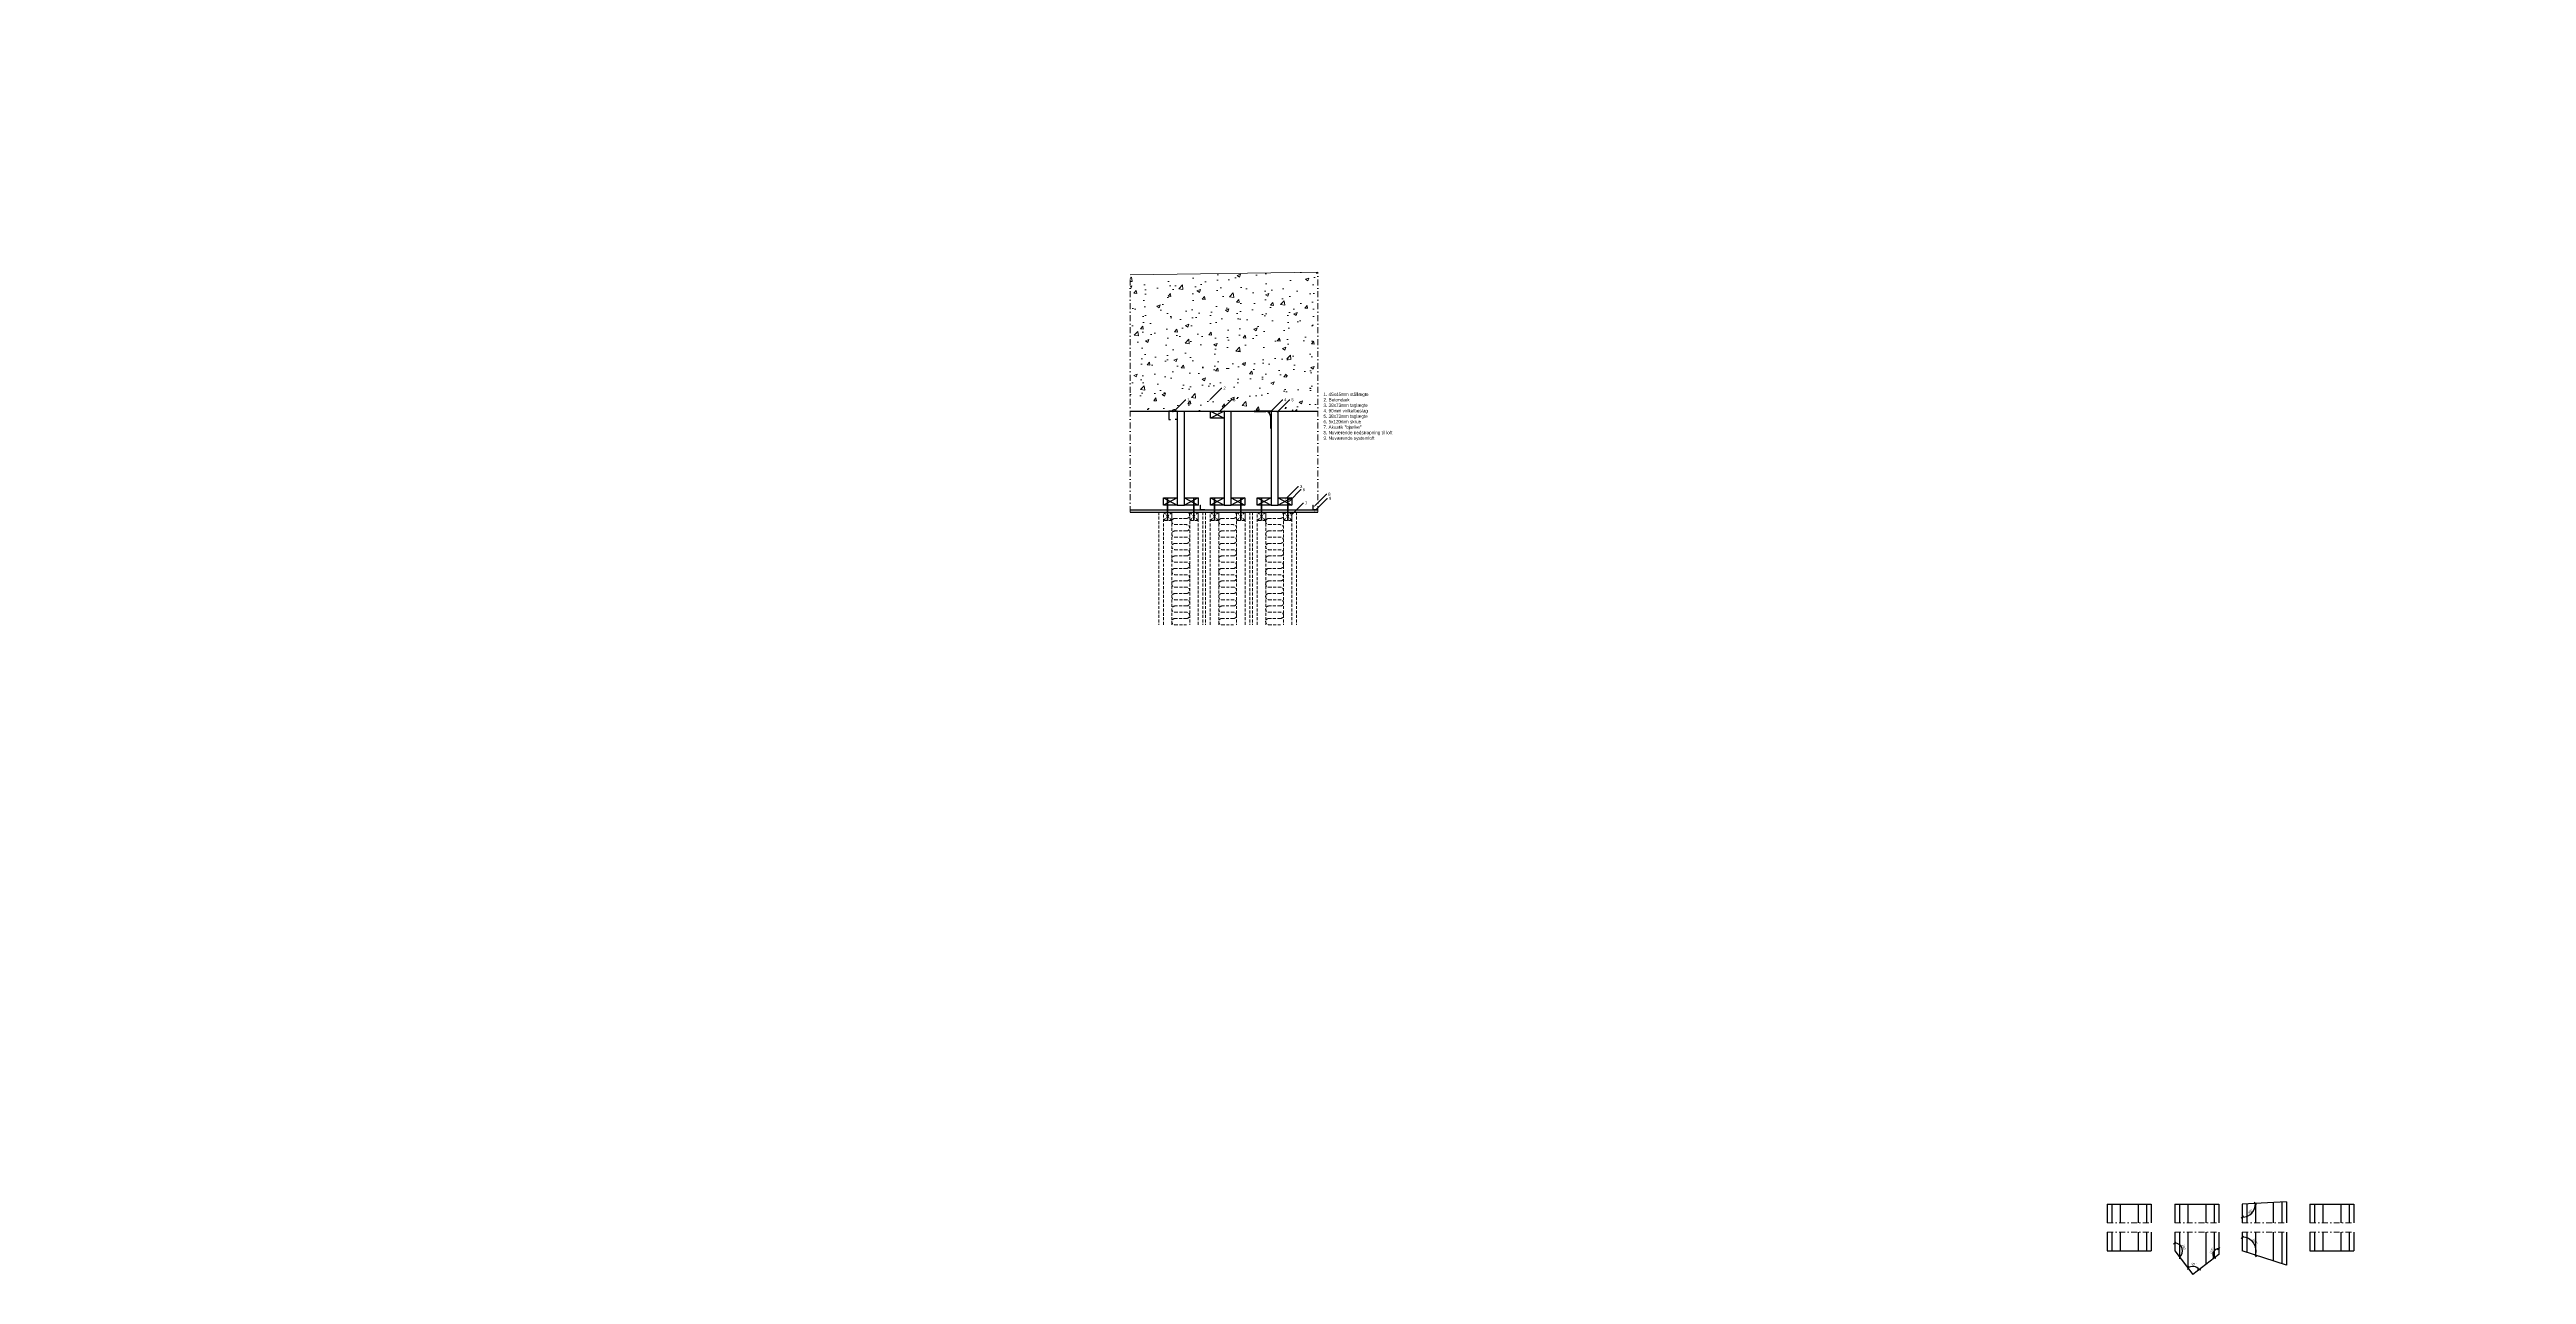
# Model space of a CAD drawing. Header units: millimetres. Extents: x -96270 to 80902, y -48795 to -34727.
# Drawn here: x 36350 to 49551, y -42186 to -35659 of the extents above; entities that cross this region are included whole.
import ezdxf
from ezdxf import colors
from ezdxf.entities.mleader import LeaderData, LeaderLine
from ezdxf.math import Vec2, Vec3

# ---------------------------------------------------------------- set-up
doc = ezdxf.new("R2010")
doc.units = ezdxf.units.MM
doc.linetypes.add('DASHDOT2', pattern=[12.7, 6.35, -3.175, 0, -3.175])
doc.linetypes.add('HIDDEN2', pattern=[4.7625, 3.175, -1.5875])
doc.layers.get('0').update_dxf_attribs({"lineweight": 25})
for name, color, linetype, lineweight in [('Mellemtyk kortstregslinje', 3, 'HIDDEN2', 18), ('Mellemtyk stregpriklinje', 150, 'DASHDOT2', 20), ('Mållinje (Afsætning af mål)', 4, 'Continuous', 9), ('Skravering', 9, 'Continuous', 9), ('Tyk fuldstregslinje (Optegning)', 7, 'Continuous', 30), ('Tynd fuldstregslinje (Projektionslinje)', 30, 'Continuous', 9)]:
    doc.layers.add(name, color=color, linetype=linetype, lineweight=lineweight)
doc.styles.add('Annotative', font='arial.ttf')
doc.styles.add('Arial', font='arial.ttf', dxfattribs={"height": 3.5})
doc.dimstyles.new('Annotative', dxfattribs={"dimscale": 0, "dimtxt": 2.5, "dimasz": 2.5, "dimexe": 1.25, "dimexo": 1, "dimgap": 1, "dimtad": 1, "dimdec": 0, "dimzin": 0, "dimtxsty": 'Annotative', "dimblk": 'OBLIQUE', "dimcen": 1, "dimdle": 1.25, "dimadec": 0, "dimazin": 0, "dimtfac": 1, "dimtdec": 0, "dimtofl": 0, "dimtmove": 0, "dimatfit": 3, "dimfxl": 1.25, "dimfxlon": 1, "dimtolj": 1, "dimtzin": 0, "dimarcsym": 0})

# ---------------------------------------------------------------- blocks, each defined once
blk = doc.blocks.new('_Oblique')
at = {"color": 0, "linetype": 'ByBlock', "lineweight": -2}
blk.add_line((-0.5, -0.5), (0.5, 0.5), dxfattribs=at)
blk = doc.blocks.new('*D221')
at = {"layer": 'Defpoints', "color": 0, "transparency": 16777216}
for p in [(47911, -41960), (47890, -42056), (47911, -42079), (47911, -42079), (47772, -42186)]:
    blk.add_point(p, dxfattribs=at)
at = {"layer": 'Mållinje (Afsætning af mål)', "color": 0, "lineweight": -2, "transparency": 16777216}
blk.add_arc((47911, -42079), 31.5, 90, 217.4762, dxfattribs=at)
at = {"layer": 'Mållinje (Afsætning af mål)', "color": 0, "lineweight": -2, "transparency": 16777216, "xscale": 12.5, "yscale": 12.5, "zscale": 12.5}
for p, rotation in [((47886, -42098), 307.4761795613587), ((47911, -42048), 359.999999999997)]:
    blk.add_blockref('_Oblique', p, dxfattribs=dict(at, rotation=rotation))
at = {"layer": 'Mållinje (Afsætning af mål)', "color": 0, "transparency": 16777216, "insert": (47873, -42060), "char_height": 12.5, "attachment_point": 5, "rotation": 63.7381, "style": 'Annotative'}
blk.add_mtext('\\A1;127°', dxfattribs=at)
blk = doc.blocks.new('*D223')
at = {"layer": 'Defpoints', "color": 0, "transparency": 16777216}
for p in [(47676, -41960), (47676, -42060), (47676, -42060), (47718, -42064), (47772, -42186)]:
    blk.add_point(p, dxfattribs=at)
at = {"layer": 'Mållinje (Afsætning af mål)', "color": 0, "lineweight": -2, "transparency": 16777216}
blk.add_arc((47676, -42060), 41.9, 307.5213, 90, dxfattribs=at)
at = {"layer": 'Mållinje (Afsætning af mål)', "color": 0, "lineweight": -2, "transparency": 16777216, "xscale": 12.5, "yscale": 12.5, "zscale": 12.5}
for p, rotation in [((47676, -42018), 179.9999999999954), ((47702, -42093), 217.5213104918482)]:
    blk.add_blockref('_Oblique', p, dxfattribs=dict(at, rotation=rotation))
at = {"layer": 'Mållinje (Afsætning af mål)', "color": 0, "transparency": 16777216, "insert": (47726, -42043), "char_height": 12.5, "attachment_point": 5, "rotation": 288.7607, "style": 'Annotative'}
blk.add_mtext('\\A1;142°', dxfattribs=at)
blk = doc.blocks.new('*D222')
at = {"layer": 'Defpoints', "color": 0, "transparency": 16777216}
for p in [(47676, -42060), (47911, -42079), (47772, -42186), (47772, -42186), (47789, -42146)]:
    blk.add_point(p, dxfattribs=at)
at = {"layer": 'Mållinje (Afsætning af mål)', "color": 0, "lineweight": -2, "transparency": 16777216}
blk.add_arc((47772, -42186), 43.1, 37.4762, 127.5213, dxfattribs=at)
at = {"layer": 'Mållinje (Afsætning af mål)', "color": 0, "lineweight": -2, "transparency": 16777216, "xscale": 12.5, "yscale": 12.5, "zscale": 12.5}
for p, rotation in [((47746, -42151), 217.5213104918479), ((47807, -42159), 307.4761795613597)]:
    blk.add_blockref('_Oblique', p, dxfattribs=dict(at, rotation=rotation))
at = {"layer": 'Mållinje (Afsætning af mål)', "color": 0, "transparency": 16777216, "insert": (47779, -42131), "char_height": 12.5, "attachment_point": 5, "rotation": 352.4987, "style": 'Annotative'}
blk.add_mtext('\\A1;90°', dxfattribs=at)
blk = doc.blocks.new('*D219')
at = {"layer": 'Defpoints', "color": 0, "transparency": 16777216}
for p in [(48036, -41960), (48036, -42060), (48036, -42060), (48106, -42037), (48271, -42136)]:
    blk.add_point(p, dxfattribs=at)
at = {"layer": 'Mållinje (Afsætning af mål)', "color": 0, "lineweight": -2, "transparency": 16777216}
blk.add_arc((48036, -42060), 73.5, 342.146, 90, dxfattribs=at)
at = {"layer": 'Mållinje (Afsætning af mål)', "color": 0, "lineweight": -2, "transparency": 16777216, "xscale": 12.5, "yscale": 12.5, "zscale": 12.5}
for p, rotation in [((48036, -41987), 180.0000000000028), ((48106, -42083), 252.1459770696008)]:
    blk.add_blockref('_Oblique', p, dxfattribs=dict(at, rotation=rotation))
at = {"layer": 'Mållinje (Afsætning af mål)', "color": 0, "transparency": 16777216, "insert": (48105, -42010), "char_height": 12.5, "attachment_point": 5, "rotation": 306.073, "style": 'Annotative'}
blk.add_mtext('\\A1;108°', dxfattribs=at)
blk = doc.blocks.new('*D220')
at = {"layer": 'Defpoints', "color": 0, "transparency": 16777216}
for p in [(48036, -41810), (48036, -41810), (48271, -41799), (48036, -41910), (48072, -41870)]:
    blk.add_point(p, dxfattribs=at)
at = {"layer": 'Mållinje (Afsætning af mål)', "color": 0, "lineweight": -2, "transparency": 16777216}
blk.add_arc((48036, -41810), 70, 270, 2.7989, dxfattribs=at)
at = {"layer": 'Mållinje (Afsætning af mål)', "color": 0, "lineweight": -2, "transparency": 16777216, "xscale": 12.5, "yscale": 12.5, "zscale": 12.5}
for p, rotation in [((48106, -41807), 92.7988985135738), ((48036, -41880), 180.0000000000038)]:
    blk.add_blockref('_Oblique', p, dxfattribs=dict(at, rotation=rotation))
at = {"layer": 'Mållinje (Afsætning af mål)', "color": 0, "transparency": 16777216, "insert": (48079, -41851), "char_height": 12.5, "attachment_point": 5, "rotation": 46.3994, "style": 'Annotative'}
blk.add_mtext('\\A1;93°', dxfattribs=at)

msp = doc.modelspace()

# ---------------------------------------------------------------- hatches: boundary and pattern name
at = {"layer": 'Skravering', "transparency": 33554687}
h = msp.add_hatch(dxfattribs=at)
h.set_pattern_fill('AR-CONC', color=256)
h.paths.add_polyline_path([(43109.6, -36845.3), (42109.6, -36858.8), (42109.6, -37585.9), (43109.6, -37585.9)])

# ---------------------------------------------------------------- linework, layer by layer
at = {"layer": 'Mellemtyk kortstregslinje', "ltscale": 5}
for p, q in [((42261.1, -38123.9), (42261.1, -38723.9)), ((42286.1, -38123.9), (42261.1, -38123.9)), ((42286.1, -38723.9), (42286.1, -38123.9)), ((42286.1, -38123.9), (42331.1, -38123.9)), ((42331.1, -38123.9), (42286.1, -38168.9)), ((42286.1, -38123.9), (42331.1, -38168.9)), ((42331.1, -38123.9), (42331.1, -38168.9)), ((42331.1, -38123.9), (42426.1, -38123.9)), ((42331.1, -38723.9), (42331.1, -38123.9)), ((42426.1, -38123.9), (42426.1, -38723.9)), ((42426.1, -38123.9), (42471.1, -38123.9)), ((42426.1, -38123.9), (42471.1, -38168.9)), ((42471.1, -38123.9), (42426.1, -38168.9)), ((42471.1, -38123.9), (42471.1, -38168.9)), ((42471.1, -38123.9), (42496.1, -38123.9)), ((42471.1, -38723.9), (42471.1, -38123.9)), ((42496.1, -38123.9), (42496.1, -38723.9)), ((42511.1, -38123.9), (42511.1, -38723.9)), ((42536.1, -38123.9), (42511.1, -38123.9)), ((42536.1, -38723.9), (42536.1, -38123.9)), ((42536.1, -38123.9), (42581.1, -38123.9)), ((42581.1, -38123.9), (42536.1, -38168.9)), ((42536.1, -38123.9), (42581.1, -38168.9)), ((42581.1, -38123.9), (42581.1, -38168.9)), ((42581.1, -38123.9), (42676.1, -38123.9)), ((42581.1, -38723.9), (42581.1, -38123.9)), ((42676.1, -38123.9), (42676.1, -38723.9)), ((42676.1, -38123.9), (42721.1, -38123.9)), ((42676.1, -38123.9), (42721.1, -38168.9)), ((42721.1, -38123.9), (42676.1, -38168.9)), ((42721.1, -38123.9), (42721.1, -38168.9)), ((42721.1, -38123.9), (42746.1, -38123.9)), ((42721.1, -38723.9), (42721.1, -38123.9)), ((42746.1, -38123.9), (42746.1, -38723.9)), ((42761.1, -38123.9), (42761.1, -38723.9)), ((42786.1, -38123.9), (42761.1, -38123.9)), ((42786.1, -38723.9), (42786.1, -38123.9)), ((42786.1, -38123.9), (42831.1, -38123.9)), ((42831.1, -38123.9), (42786.1, -38168.9)), ((42786.1, -38123.9), (42831.1, -38168.9)), ((42831.1, -38123.9), (42831.1, -38168.9)), ((42831.1, -38123.9), (42926.1, -38123.9)), ((42831.1, -38723.9), (42831.1, -38123.9)), ((42926.1, -38123.9), (42926.1, -38723.9)), ((42926.1, -38123.9), (42971.1, -38123.9)), ((42926.1, -38123.9), (42971.1, -38168.9)), ((42971.1, -38123.9), (42926.1, -38168.9)), ((42971.1, -38123.9), (42971.1, -38168.9)), ((42971.1, -38123.9), (42996.1, -38123.9)), ((42971.1, -38723.9), (42971.1, -38123.9)), ((42996.1, -38123.9), (42996.1, -38723.9)), ((42331.1, -38168.9), (42286.1, -38168.9)), ((42471.1, -38168.9), (42426.1, -38168.9)), ((42581.1, -38168.9), (42536.1, -38168.9)), ((42721.1, -38168.9), (42676.1, -38168.9)), ((42831.1, -38168.9), (42786.1, -38168.9)), ((42971.1, -38168.9), (42926.1, -38168.9))]:
    msp.add_line(p, q, dxfattribs=at)
for points in [[(42347.7, -38123.9), (42409.4, -38123.9, -1), (42409.4, -38157.3), (42347.7, -38157.3, 1), (42347.7, -38190.6), (42347.7, -38190.6), (42409.4, -38190.6, -1), (42409.4, -38223.9), (42347.7, -38223.9, 1), (42347.7, -38257.3), (42347.7, -38257.3), (42409.4, -38257.3, -1), (42409.4, -38290.6), (42347.7, -38290.6, 1), (42347.7, -38323.9), (42347.7, -38323.9), (42409.4, -38323.9, -1), (42409.4, -38357.3), (42347.7, -38357.3, 1), (42347.7, -38390.6), (42347.7, -38390.6), (42409.4, -38390.6, -1), (42409.4, -38423.9), (42347.7, -38423.9, 1), (42347.7, -38457.3), (42347.7, -38457.3), (42409.4, -38457.3, -1), (42409.4, -38490.6), (42347.7, -38490.6, 1), (42347.7, -38523.9), (42347.7, -38523.9), (42409.4, -38523.9, -1), (42409.4, -38557.3), (42347.7, -38557.3, 1), (42347.7, -38590.6), (42347.7, -38590.6), (42409.4, -38590.6, -1), (42409.4, -38623.9), (42347.7, -38623.9, 1), (42347.7, -38657.3), (42347.7, -38657.3), (42409.4, -38657.3, -1), (42409.4, -38690.6), (42347.7, -38690.6, 1), (42347.7, -38723.9), (42347.7, -38723.9), (42409.4, -38723.9)], [(42597.7, -38123.9), (42659.4, -38123.9, -1), (42659.4, -38157.3), (42597.7, -38157.3, 1), (42597.7, -38190.6), (42597.7, -38190.6), (42659.4, -38190.6, -1), (42659.4, -38223.9), (42597.7, -38223.9, 1), (42597.7, -38257.3), (42597.7, -38257.3), (42659.4, -38257.3, -1), (42659.4, -38290.6), (42597.7, -38290.6, 1), (42597.7, -38323.9), (42597.7, -38323.9), (42659.4, -38323.9, -1), (42659.4, -38357.3), (42597.7, -38357.3, 1), (42597.7, -38390.6), (42597.7, -38390.6), (42659.4, -38390.6, -1), (42659.4, -38423.9), (42597.7, -38423.9, 1), (42597.7, -38457.3), (42597.7, -38457.3), (42659.4, -38457.3, -1), (42659.4, -38490.6), (42597.7, -38490.6, 1), (42597.7, -38523.9), (42597.7, -38523.9), (42659.4, -38523.9, -1), (42659.4, -38557.3), (42597.7, -38557.3, 1), (42597.7, -38590.6), (42597.7, -38590.6), (42659.4, -38590.6, -1), (42659.4, -38623.9), (42597.7, -38623.9, 1), (42597.7, -38657.3), (42597.7, -38657.3), (42659.4, -38657.3, -1), (42659.4, -38690.6), (42597.7, -38690.6, 1), (42597.7, -38723.9), (42597.7, -38723.9), (42659.4, -38723.9)], [(42847.7, -38123.9), (42909.4, -38123.9, -1), (42909.4, -38157.3), (42847.7, -38157.3, 1), (42847.7, -38190.6), (42847.7, -38190.6), (42909.4, -38190.6, -1), (42909.4, -38223.9), (42847.7, -38223.9, 1), (42847.7, -38257.3), (42847.7, -38257.3), (42909.4, -38257.3, -1), (42909.4, -38290.6), (42847.7, -38290.6, 1), (42847.7, -38323.9), (42847.7, -38323.9), (42909.4, -38323.9, -1), (42909.4, -38357.3), (42847.7, -38357.3, 1), (42847.7, -38390.6), (42847.7, -38390.6), (42909.4, -38390.6, -1), (42909.4, -38423.9), (42847.7, -38423.9, 1), (42847.7, -38457.3), (42847.7, -38457.3), (42909.4, -38457.3, -1), (42909.4, -38490.6), (42847.7, -38490.6, 1), (42847.7, -38523.9), (42847.7, -38523.9), (42909.4, -38523.9, -1), (42909.4, -38557.3), (42847.7, -38557.3, 1), (42847.7, -38590.6), (42847.7, -38590.6), (42909.4, -38590.6, -1), (42909.4, -38623.9), (42847.7, -38623.9, 1), (42847.7, -38657.3), (42847.7, -38657.3), (42909.4, -38657.3, -1), (42909.4, -38690.6), (42847.7, -38690.6, 1), (42847.7, -38723.9), (42847.7, -38723.9), (42909.4, -38723.9)]]:
    msp.add_lwpolyline(points, format="xyb", dxfattribs=at)
at = {"layer": 'Mellemtyk stregpriklinje', "ltscale": 5}
for p, q in [((42109.6, -38123.9), (42109.6, -36858.8)), ((43109.6, -38123.9), (43109.6, -36845.3)), ((47316.1, -41910.2), (47551.1, -41910.2)), ((47316.1, -41960.2), (47551.1, -41960.2)), ((47676.1, -41910.2), (47911.1, -41910.2)), ((47676.1, -41960.2), (47911.1, -41960.2)), ((48036.1, -41910.2), (48271.1, -41910.2)), ((48036.1, -41960.2), (48271.1, -41960.2)), ((48396.1, -41910.2), (48631.1, -41910.2)), ((48396.1, -41960.2), (48631.1, -41960.2))]:
    msp.add_line(p, q, dxfattribs=at)
at = {"layer": 'Mållinje (Afsætning af mål)'}
msp.add_line((42109.6, -36858.8), (43109.6, -36845.3), dxfattribs=at)
at = {"layer": 'Tyk fuldstregslinje (Optegning)'}
for p, q in [((42109.6, -37585.9), (43109.6, -37585.9)), ((42359.6, -37585.9), (42314.6, -37585.9)), ((42314.6, -37585.9), (42314.6, -37630.9)), ((42359.6, -37585.9), (42359.6, -38085.9)), ((42359.6, -37585.9), (42359.6, -37630.9)), ((42397.6, -38085.9), (42397.6, -37585.9)), ((42536.6, -37623.9), (42536.6, -37585.9)), ((42609.6, -37585.9), (42536.6, -37623.9)), ((42536.6, -37585.9), (42609.6, -37623.9)), ((42609.6, -37585.9), (42609.6, -37623.9)), ((42609.6, -37585.9), (42609.6, -38085.9)), ((42647.6, -38085.9), (42647.6, -37585.9)), ((42859.6, -37585.9), (42769.6, -37585.9)), ((42769.6, -37585.9), (42769.6, -37587.9)), ((42769.6, -37587.9), (42832.6, -37587.9)), ((42857.6, -37612.9), (42857.6, -37675.9)), ((42859.6, -37585.9), (42859.6, -38085.9)), ((42897.6, -38085.9), (42897.6, -37585.9)), ((42314.6, -37630.9), (42324.6, -37630.9)), ((42359.6, -37630.9), (42349.6, -37630.9)), ((42609.6, -37623.9), (42536.6, -37623.9)), ((42857.6, -37675.9), (42859.6, -37675.9)), ((42109.6, -38111.4), (43109.6, -38111.4)), ((42109.6, -38123.9), (43109.6, -38123.9)), ((42286.6, -38085.9), (42286.6, -38047.9)), ((42286.6, -38047.9), (42359.6, -38047.9)), ((42359.6, -38047.9), (42286.6, -38085.9)), ((42286.6, -38047.9), (42359.6, -38085.9)), ((42359.6, -38085.9), (42286.6, -38085.9)), ((42359.6, -38047.9), (42359.6, -38085.9)), ((42359.6, -38085.9), (42397.6, -38085.9)), ((42397.6, -38085.9), (42397.6, -38047.9)), ((42397.6, -38047.9), (42470.6, -38047.9)), ((42470.6, -38047.9), (42397.6, -38085.9)), ((42397.6, -38047.9), (42470.6, -38085.9)), ((42470.6, -38085.9), (42397.6, -38085.9)), ((42470.6, -38047.9), (42470.6, -38085.9)), ((42481.6, -38085.9), (42481.6, -38110.9)), ((42481.6, -38085.9), (42484.6, -38085.9)), ((42481.6, -38110.9), (42484.6, -38110.9)), ((42481.6, -38110.9), (42481.6, -38111.4)), ((42506.6, -38110.9), (42481.6, -38110.9)), ((42481.6, -38111.4), (42506.6, -38111.4)), ((42484.6, -38110.9), (42484.6, -38085.9)), ((42506.6, -38111.4), (42506.6, -38110.9)), ((42536.6, -38085.9), (42536.6, -38047.9)), ((42536.6, -38047.9), (42609.6, -38047.9)), ((42609.6, -38047.9), (42536.6, -38085.9)), ((42536.6, -38047.9), (42609.6, -38085.9)), ((42609.6, -38085.9), (42536.6, -38085.9)), ((42609.6, -38047.9), (42609.6, -38085.9)), ((42609.6, -38085.9), (42647.6, -38085.9)), ((42647.6, -38085.9), (42647.6, -38047.9)), ((42647.6, -38047.9), (42720.6, -38047.9)), ((42720.6, -38047.9), (42647.6, -38085.9)), ((42647.6, -38047.9), (42720.6, -38085.9)), ((42720.6, -38085.9), (42647.6, -38085.9)), ((42720.6, -38047.9), (42720.6, -38085.9)), ((42786.6, -38085.9), (42786.6, -38047.9)), ((42786.6, -38047.9), (42859.6, -38047.9)), ((42859.6, -38047.9), (42786.6, -38085.9)), ((42786.6, -38047.9), (42859.6, -38085.9)), ((42859.6, -38085.9), (42786.6, -38085.9)), ((42859.6, -38047.9), (42859.6, -38085.9)), ((42859.6, -38085.9), (42897.6, -38085.9)), ((42897.6, -38085.9), (42897.6, -38047.9)), ((42897.6, -38047.9), (42970.6, -38047.9)), ((42970.6, -38047.9), (42897.6, -38085.9)), ((42897.6, -38047.9), (42970.6, -38085.9)), ((42970.6, -38085.9), (42897.6, -38085.9)), ((42970.6, -38047.9), (42970.6, -38085.9)), ((43081.6, -38085.9), (43081.6, -38110.9)), ((43081.6, -38085.9), (43084.6, -38085.9)), ((43081.6, -38110.9), (43084.6, -38110.9)), ((43081.6, -38110.9), (43081.6, -38111.4)), ((43106.6, -38110.9), (43081.6, -38110.9)), ((43081.6, -38111.4), (43106.6, -38111.4)), ((43084.6, -38110.9), (43084.6, -38085.9)), ((43106.6, -38111.4), (43106.6, -38110.9)), ((47316.1, -41810.2), (47341.1, -41810.2)), ((47316.1, -41810.2), (47316.1, -41910.2)), ((47341.1, -41810.2), (47386.1, -41810.2)), ((47341.1, -41810.2), (47341.1, -41910.2)), ((47386.1, -41810.2), (47481.1, -41810.2)), ((47386.1, -41810.2), (47386.1, -41910.2)), ((47481.1, -41810.2), (47526.1, -41810.2)), ((47481.1, -41810.2), (47481.1, -41910.2)), ((47526.1, -41810.2), (47551.1, -41810.2)), ((47526.1, -41810.2), (47526.1, -41910.2)), ((47551.1, -41810.2), (47551.1, -41910.2)), ((47676.1, -41810.2), (47701.1, -41810.2)), ((47676.1, -41810.2), (47676.1, -41910.2)), ((47701.1, -41810.2), (47746.1, -41810.2)), ((47701.1, -41810.2), (47701.1, -41910.2)), ((47746.1, -41810.2), (47841.1, -41810.2)), ((47746.1, -41810.2), (47746.1, -41910.2)), ((47841.1, -41810.2), (47886.1, -41810.2)), ((47841.1, -41810.2), (47841.1, -41910.2)), ((47886.1, -41810.2), (47911.1, -41810.2)), ((47886.1, -41810.2), (47886.1, -41910.2)), ((47911.1, -41810.2), (47911.1, -41910.2)), ((48271.1, -41798.7), (48036.1, -41810.2)), ((48036.1, -41810.2), (48036.1, -41910.2)), ((48061.1, -41809), (48061.1, -41910.2)), ((48106.1, -41806.8), (48106.1, -41910.2)), ((48201.1, -41802.1), (48201.1, -41910.2)), ((48246.1, -41799.9), (48246.1, -41910.2)), ((48271.1, -41798.7), (48271.1, -41910.2)), ((48396.1, -41810.2), (48421.1, -41810.2)), ((48396.1, -41810.2), (48396.1, -41910.2)), ((48421.1, -41810.2), (48466.1, -41810.2)), ((48421.1, -41810.2), (48421.1, -41910.2)), ((48466.1, -41810.2), (48561.1, -41810.2)), ((48466.1, -41810.2), (48466.1, -41910.2)), ((48561.1, -41810.2), (48606.1, -41810.2)), ((48561.1, -41810.2), (48561.1, -41910.2)), ((48606.1, -41810.2), (48631.1, -41810.2)), ((48606.1, -41810.2), (48606.1, -41910.2)), ((48631.1, -41810.2), (48631.1, -41910.2)), ((47316.1, -41960.2), (47316.1, -42060.2)), ((47341.1, -41960.2), (47341.1, -42060.2)), ((47386.1, -41960.2), (47386.1, -42060.2)), ((47481.1, -41960.2), (47481.1, -42060.2)), ((47526.1, -41960.2), (47526.1, -42060.2)), ((47551.1, -41960.2), (47551.1, -42060.2)), ((47676.1, -41960.2), (47676.1, -42060.2)), ((47701.1, -41960.2), (47701.1, -42092.7)), ((47746.1, -41960.2), (47746.1, -42132.8)), ((47841.1, -41960.2), (47841.1, -42132.8)), ((47886.1, -41960.2), (47886.1, -42098.3)), ((47911.1, -41960.2), (47911.1, -42079.2)), ((48036.1, -41960.2), (48036.1, -42060.2)), ((48061.1, -41960.2), (48061.1, -42068.2)), ((48106.1, -41960.2), (48106.1, -42082.7)), ((48201.1, -41960.2), (48201.1, -42113.3)), ((48246.1, -41960.2), (48246.1, -42127.8)), ((48271.1, -41960.2), (48271.1, -42135.9)), ((48396.1, -41960.2), (48396.1, -42060.2)), ((48421.1, -41960.2), (48421.1, -42060.2)), ((48466.1, -41960.2), (48466.1, -42060.2)), ((48561.1, -41960.2), (48561.1, -42060.2)), ((48606.1, -41960.2), (48606.1, -42060.2)), ((48631.1, -41960.2), (48631.1, -42060.2)), ((47316.1, -42060.2), (47341.1, -42060.2)), ((47341.1, -42060.2), (47386.1, -42060.2)), ((47386.1, -42060.2), (47481.1, -42060.2)), ((47481.1, -42060.2), (47526.1, -42060.2)), ((47526.1, -42060.2), (47551.1, -42060.2)), ((47676.1, -42060.2), (47772.4, -42185.5)), ((47911.1, -42079.2), (47772.4, -42185.5)), ((48271.1, -42135.9), (48036.1, -42060.2)), ((48396.1, -42060.2), (48631.1, -42060.2)), ((47746.1, -42132.8), (47746.1, -42151.3))]:
    msp.add_line(p, q, dxfattribs=at)
msp.add_arc((42832.6, -37612.9), 25, 0, 90, dxfattribs=at)
at = {"layer": 'Tynd fuldstregslinje (Projektionslinje)', "lineweight": 200}
for p, q in [((42308.6, -38168.9), (42308.6, -38047.9)), ((42448.6, -38168.9), (42448.6, -38047.9)), ((42558.6, -38168.9), (42558.6, -38047.9)), ((42698.6, -38168.9), (42698.6, -38047.9)), ((42808.6, -38168.9), (42808.6, -38047.9)), ((42948.6, -38168.9), (42948.6, -38047.9))]:
    msp.add_line(p, q, dxfattribs=at)

# ---------------------------------------------------------------- texts
at = {"layer": 'Mållinje (Afsætning af mål)', "insert": (43139.2, -37487.2), "char_height": 17.5, "width": 371.996, "attachment_point": 1, "style": 'Arial'}
msp.add_mtext('1. 45x45mm stållægte\\P2. Betondæk\\P3. 38x73mm taglægte\\P4. 90mm vinkelbeslag\\P5. 38x73mm taglægte\\P6. 5x120mm skrue\\P7. Akustik "bjælke"\\P8. Nuværende nedstropning til loft\\P9. Nuværende systemloft', dxfattribs=at)

# ---------------------------------------------------------------- dimensions: what is measured, and where the dimension line sits
at = {"layer": 'Mållinje (Afsætning af mål)'}
for base, line1, line2, picture, middle in [((48072.1, -41870.2), ((48271.1, -41798.7), (48036.1, -41810.2)), ((48036.1, -41810.2), (48036.1, -41910.2)), '*D220', (48078.6, -41850.6)), ((47717.8, -42063.8), ((47676.1, -41960.2), (47676.1, -42060.2)), ((47676.1, -42060.2), (47772.4, -42185.5)), '*D223', (47726.4, -42043.1)), ((47889.8, -42055.9), ((47911.1, -42079.2), (47772.4, -42185.5)), ((47911.1, -41960.2), (47911.1, -42079.2)), '*D221', (47872.7, -42060.2)), ((48106, -42037.3), ((48271.1, -42135.9), (48036.1, -42060.2)), ((48036.1, -41960.2), (48036.1, -42060.2)), '*D219', (48104.7, -42010.2)), ((47788.9, -42145.7), ((47911.1, -42079.2), (47772.4, -42185.5)), ((47676.1, -42060.2), (47772.4, -42185.5)), '*D222', (47779.5, -42131.5))]:
    dim = msp.add_angular_dim_2l(base=base, line1=line1, line2=line2, dimstyle='Annotative', override={"dimscale": 0}, dxfattribs=at)
    dim.commit()
    dim.dimension.update_dxf_attribs({"geometry": picture, "text_midpoint": middle})

# ---------------------------------------------------------------- leaders
at = {"layer": 'Mållinje (Afsætning af mål)', "ltscale": 50}
ml = msp.add_multileader_mtext('Standard', dxfattribs=at)
ml.set_content('SPOT 4', color=256)
ml.set_leader_properties()
ml.build(insert=Vec2(0, 0))
ml.multileader.update_dxf_attribs({"text_right_attachment_type": 6, "dogleg_length": 0.36, "arrow_head_size": 200, "scale": 50})
ctx = ml.context
ctx.base_point, ctx.scale, ctx.char_height, ctx.arrow_head_size, ctx.landing_gap_size, ctx.plane_origin = Vec3(14134, -35762.1), 50, 200, 200, 100, Vec3(13865.2, -36061.1)
ctx.right_attachment = 6
notes = []
notes.append((ctx, [(0, (1, 1, 0), (14116, -35762.1), (1, 0), 18, [(0, [(13865.2, -36061.1)], 0, [])])]))
ctx.mtext.insert, ctx.mtext.width, ctx.mtext.flow_direction = Vec3(14234, -35662.1), 1333.358, 5
ml = msp.add_multileader_mtext('Standard', dxfattribs=at)
ml.set_content('SPOT 6', color=256)
ml.set_leader_properties()
ml.build(insert=Vec2(0, 0))
ml.multileader.update_dxf_attribs({"text_right_attachment_type": 6, "dogleg_length": 0.36, "arrow_head_size": 200, "scale": 50})
ctx = ml.context
ctx.base_point, ctx.scale, ctx.char_height, ctx.arrow_head_size, ctx.landing_gap_size, ctx.plane_origin = Vec3(-14056, -36762.1), 50, 200, 200, 100, Vec3(-14324.9, -37061.1)
ctx.right_attachment = 6
notes.append((ctx, [(0, (1, 1, 0), (-14074, -36762.1), (1, 0), 18, [(0, [(-14324.9, -37061.1)], 0, [])])]))
ctx.mtext.insert, ctx.mtext.width, ctx.mtext.flow_direction = Vec3(-13956, -36662.1), 1473.722, 5
ml = msp.add_multileader_mtext('Standard', dxfattribs=at)
ml.set_content('SPOT 4', color=256)
ml.set_leader_properties()
ml.build(insert=Vec2(0, 0))
ml.multileader.update_dxf_attribs({"text_right_attachment_type": 6, "dogleg_length": 0.36, "arrow_head_size": 200, "scale": 50})
ctx = ml.context
ctx.base_point, ctx.scale, ctx.char_height, ctx.arrow_head_size, ctx.landing_gap_size, ctx.plane_origin = Vec3(-9681, -36762.1), 50, 200, 200, 100, Vec3(-9949.9, -37061.1)
ctx.right_attachment = 6
notes.append((ctx, [(0, (1, 1, 0), (-9699, -36762.1), (1, 0), 18, [(0, [(-9949.9, -37061.1)], 0, [])])]))
ctx.mtext.insert, ctx.mtext.width, ctx.mtext.flow_direction = Vec3(-9581, -36662.1), 1333.358, 5
ml = msp.add_multileader_mtext('Standard', dxfattribs=at)
ml.set_content('SPOT 6', color=256)
ml.set_leader_properties()
ml.build(insert=Vec2(0, 0))
ml.multileader.update_dxf_attribs({"text_right_attachment_type": 6, "dogleg_length": 0.36, "arrow_head_size": 200, "scale": 50})
ctx = ml.context
ctx.base_point, ctx.scale, ctx.char_height, ctx.arrow_head_size, ctx.landing_gap_size, ctx.plane_origin = Vec3(4278, -36762.1), 50, 200, 200, 100, Vec3(4009.2, -37061.1)
ctx.right_attachment = 6
notes.append((ctx, [(0, (1, 1, 0), (4260, -36762.1), (1, 0), 18, [(0, [(4009.2, -37061.1)], 0, [])])]))
ctx.mtext.insert, ctx.mtext.width, ctx.mtext.flow_direction = Vec3(4378, -36662.1), 1473.722, 5
at = {"layer": 'Mållinje (Afsætning af mål)'}
ml = msp.add_multileader_mtext('Standard', dxfattribs=at)
ml.set_content('2', color=256)
ml.set_leader_properties()
ml.build(insert=Vec2(0, 0))
ml.multileader.update_dxf_attribs({"text_right_attachment_type": 6, "dogleg_length": 0.36, "arrow_head_size": 16, "scale": 20})
ctx = ml.context
ctx.base_point, ctx.scale, ctx.char_height, ctx.arrow_head_size, ctx.landing_gap_size, ctx.plane_origin = Vec3(42597.7, -37463.1), 20, 16, 16, 8, Vec3(42525.8, -37533.5)
ctx.right_attachment = 6
notes.append((ctx, [(0, (1, 1, 0), (42596.2, -37463.1), (1, 0), 1.44, [(0, [(42525.8, -37533.5)], 0, [])])]))
ctx.mtext.insert, ctx.mtext.flow_direction = Vec3(42605.7, -37455.1), 5
ml = msp.add_multileader_mtext('Standard', dxfattribs=at)
ml.set_content('1', color=256)
ml.set_leader_properties()
ml.build(insert=Vec2(0, 0))
ml.multileader.update_dxf_attribs({"text_right_attachment_type": 6, "dogleg_length": 0.36, "arrow_head_size": 16, "scale": 20})
ctx = ml.context
ctx.base_point, ctx.scale, ctx.char_height, ctx.arrow_head_size, ctx.landing_gap_size, ctx.plane_origin = Vec3(42406, -37524.8), 20, 16, 16, 8, Vec3(42334.1, -37595.3)
ctx.right_attachment = 6
notes.append((ctx, [(0, (1, 1, 0), (42404.5, -37524.8), (1, 0), 1.44, [(0, [(42334.1, -37595.3)], 0, [])])]))
ctx.mtext.insert, ctx.mtext.flow_direction = Vec3(42414, -37516.8), 5
ml = msp.add_multileader_mtext('Standard', dxfattribs=at)
ml.set_content('3', color=256)
ml.set_leader_properties()
ml.build(insert=Vec2(0, 0))
ml.multileader.update_dxf_attribs({"text_right_attachment_type": 6, "dogleg_length": 0.36, "arrow_head_size": 16, "scale": 20})
ctx = ml.context
ctx.base_point, ctx.scale, ctx.char_height, ctx.arrow_head_size, ctx.landing_gap_size, ctx.plane_origin = Vec3(42649.5, -37524.8), 20, 16, 16, 8, Vec3(42577.6, -37595.3)
ctx.right_attachment = 6
notes.append((ctx, [(0, (1, 1, 0), (42648.1, -37524.8), (1, 0), 1.44, [(0, [(42577.6, -37595.3)], 0, [])])]))
ctx.mtext.insert, ctx.mtext.flow_direction = Vec3(42657.5, -37516.8), 5
ml = msp.add_multileader_mtext('Standard', dxfattribs=at)
ml.set_content('4', color=256)
ml.set_leader_properties()
ml.build(insert=Vec2(0, 0))
ml.multileader.update_dxf_attribs({"text_right_attachment_type": 6, "dogleg_length": 0.36, "arrow_head_size": 16, "scale": 20})
ctx = ml.context
ctx.base_point, ctx.scale, ctx.char_height, ctx.arrow_head_size, ctx.landing_gap_size, ctx.plane_origin = Vec3(42922.1, -37524.8), 20, 16, 16, 8, Vec3(42850.2, -37595.3)
ctx.right_attachment = 6
notes.append((ctx, [(0, (1, 1, 0), (42920.7, -37524.8), (1, 0), 1.44, [(0, [(42850.2, -37595.3)], 0, [])])]))
ctx.mtext.insert, ctx.mtext.flow_direction = Vec3(42930.1, -37516.8), 5
ml = msp.add_multileader_mtext('Standard', dxfattribs=at)
ml.set_content('5', color=256)
ml.set_leader_properties()
ml.build(insert=Vec2(0, 0))
ml.multileader.update_dxf_attribs({"text_right_attachment_type": 6, "dogleg_length": 0.36, "arrow_head_size": 16, "scale": 20})
ctx = ml.context
ctx.base_point, ctx.scale, ctx.char_height, ctx.arrow_head_size, ctx.landing_gap_size, ctx.plane_origin = Vec3(42959.8, -37524.8), 20, 16, 16, 8, Vec3(42887.9, -37595.3)
ctx.right_attachment = 6
notes.append((ctx, [(0, (1, 1, 0), (42958.3, -37524.8), (1, 0), 1.44, [(0, [(42887.9, -37595.3)], 0, [])])]))
ctx.mtext.insert, ctx.mtext.flow_direction = Vec3(42967.8, -37516.8), 5
ml = msp.add_multileader_mtext('Standard', dxfattribs=at)
ml.set_content('3', color=256)
ml.set_leader_properties()
ml.build(insert=Vec2(0, 0))
ml.multileader.update_dxf_attribs({"text_right_attachment_type": 6, "dogleg_length": 0.36, "arrow_head_size": 16, "scale": 20})
ctx = ml.context
ctx.base_point, ctx.scale, ctx.char_height, ctx.arrow_head_size, ctx.landing_gap_size, ctx.plane_origin = Vec3(43006.4, -37986.6), 20, 16, 16, 8, Vec3(42934.5, -38057)
ctx.right_attachment = 6
notes.append((ctx, [(0, (1, 1, 0), (43005, -37986.6), (1, 0), 1.44, [(0, [(42934.5, -38057)], 0, [])])]))
ctx.mtext.insert, ctx.mtext.flow_direction = Vec3(43014.4, -37978.6), 5
ml = msp.add_multileader_mtext('Standard', dxfattribs=at)
ml.set_content('6', color=256)
ml.set_leader_properties()
ml.build(insert=Vec2(0, 0))
ml.multileader.update_dxf_attribs({"text_right_attachment_type": 6, "dogleg_length": 0.36, "arrow_head_size": 16, "scale": 20})
ctx = ml.context
ctx.base_point, ctx.scale, ctx.char_height, ctx.arrow_head_size, ctx.landing_gap_size, ctx.plane_origin = Vec3(43020.5, -38004), 20, 16, 16, 8, Vec3(42948.6, -38074.5)
ctx.right_attachment = 6
notes.append((ctx, [(0, (1, 1, 0), (43019, -38004), (1, 0), 1.44, [(0, [(42948.6, -38074.5)], 0, [])])]))
ctx.mtext.insert, ctx.mtext.flow_direction = Vec3(43028.5, -37996), 5
ml = msp.add_multileader_mtext('Standard', dxfattribs=at)
ml.set_content('7', color=256)
ml.set_leader_properties()
ml.build(insert=Vec2(0, 0))
ml.multileader.update_dxf_attribs({"text_right_attachment_type": 6, "dogleg_length": 0.36, "arrow_head_size": 16, "scale": 20})
ctx = ml.context
ctx.base_point, ctx.scale, ctx.char_height, ctx.arrow_head_size, ctx.landing_gap_size, ctx.plane_origin = Vec3(43032.9, -38076), 20, 16, 16, 8, Vec3(42961, -38146.4)
ctx.right_attachment = 6
notes.append((ctx, [(0, (1, 1, 0), (43031.5, -38076), (1, 0), 1.44, [(0, [(42961, -38146.4)], 0, [])])]))
ctx.mtext.insert, ctx.mtext.flow_direction = Vec3(43040.9, -38068), 5
ml = msp.add_multileader_mtext('Standard', dxfattribs=at)
ml.set_content('8', color=256)
ml.set_leader_properties()
ml.build(insert=Vec2(0, 0))
ml.multileader.update_dxf_attribs({"text_right_attachment_type": 6, "dogleg_length": 0.36, "arrow_head_size": 16, "scale": 20})
ctx = ml.context
ctx.base_point, ctx.scale, ctx.char_height, ctx.arrow_head_size, ctx.landing_gap_size, ctx.plane_origin = Vec3(43156.5, -38028), 20, 16, 16, 8, Vec3(43084.6, -38098.4)
ctx.right_attachment = 6
notes.append((ctx, [(0, (1, 1, 0), (43155, -38028), (1, 0), 1.44, [(0, [(43084.6, -38098.4)], 0, [])])]))
ctx.mtext.insert, ctx.mtext.flow_direction = Vec3(43164.5, -38020), 5
ml = msp.add_multileader_mtext('Standard', dxfattribs=at)
ml.set_content('9', color=256)
ml.set_leader_properties()
ml.build(insert=Vec2(0, 0))
ml.multileader.update_dxf_attribs({"text_right_attachment_type": 6, "dogleg_length": 0.36, "arrow_head_size": 16, "scale": 20})
ctx = ml.context
ctx.base_point, ctx.scale, ctx.char_height, ctx.arrow_head_size, ctx.landing_gap_size, ctx.plane_origin = Vec3(43160.9, -38050.5), 20, 16, 16, 8, Vec3(43089, -38121)
ctx.right_attachment = 6
notes.append((ctx, [(0, (1, 1, 0), (43159.5, -38050.5), (1, 0), 1.44, [(0, [(43089, -38121)], 0, [])])]))
ctx.mtext.insert, ctx.mtext.flow_direction = Vec3(43168.9, -38042.5), 5
for ctx, leaders in notes:
    for number, flags, end, landing, length, lines in leaders:
        leader = LeaderData()
        leader.index, (leader.has_last_leader_line, leader.has_dogleg_vector, leader.attachment_direction) = number, flags
        leader.last_leader_point, leader.dogleg_vector, leader.dogleg_length = Vec3(end), Vec3(landing), length
        for number, points, colour, breaks in lines:
            line = LeaderLine()
            line.index, line.vertices, line.color, line.breaks = number, Vec3.list(points), colors.encode_raw_color(colour), breaks
            leader.lines.append(line)
        ctx.leaders.append(leader)

doc.saveas('drawing.dxf')
